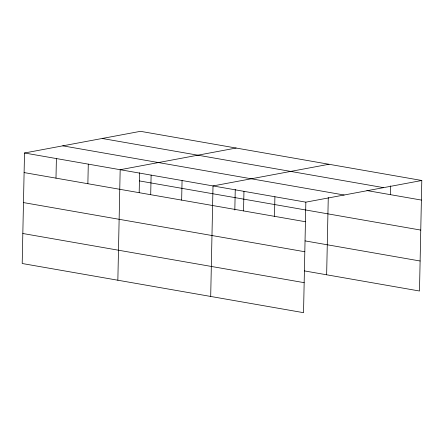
<?xml version="1.0" encoding="UTF-8"?>
<svg xmlns="http://www.w3.org/2000/svg" width="444" height="444" viewBox="0 0 444 444"><rect width="100%" height="100%" fill="white"/><g stroke="black" fill="none" stroke-linecap="round" stroke-linejoin="round"><path stroke-width="0.67" d="M421.8 180.492L140.465 131.324L24.514 152.991L22.2 263.508L303.535 312.676L305.849 202.159L421.8 180.492L419.486 291.009L304.445 270.907M55.988 178.149L56.399 158.564M87.873 183.722L88.284 164.136M117.854 280.225L120.169 169.708L236.119 148.041M139.183 192.596L139.599 172.733M150.705 194.7L151.115 175.114M181.652 200.111L182.062 180.525M210.695 296.448L213.009 185.931L328.96 164.269M234.821 210.001L235.253 189.449M243.545 210.922L243.956 191.342M274.492 216.333L274.903 196.748M326.645 274.786L328.266 197.491M390.443 194.666L390.626 185.886M102.203 138.478L383.538 187.64M366.899 190.554L421.389 200.078M62.782 145.843L344.111 195.005M24.514 152.991L305.849 202.159M139.427 180.919L420.762 230.086M24.104 172.577L305.439 221.739M305.072 240.898L420.113 261M23.477 202.581L304.812 251.748M22.827 233.5L304.162 282.667"/></g></svg>
